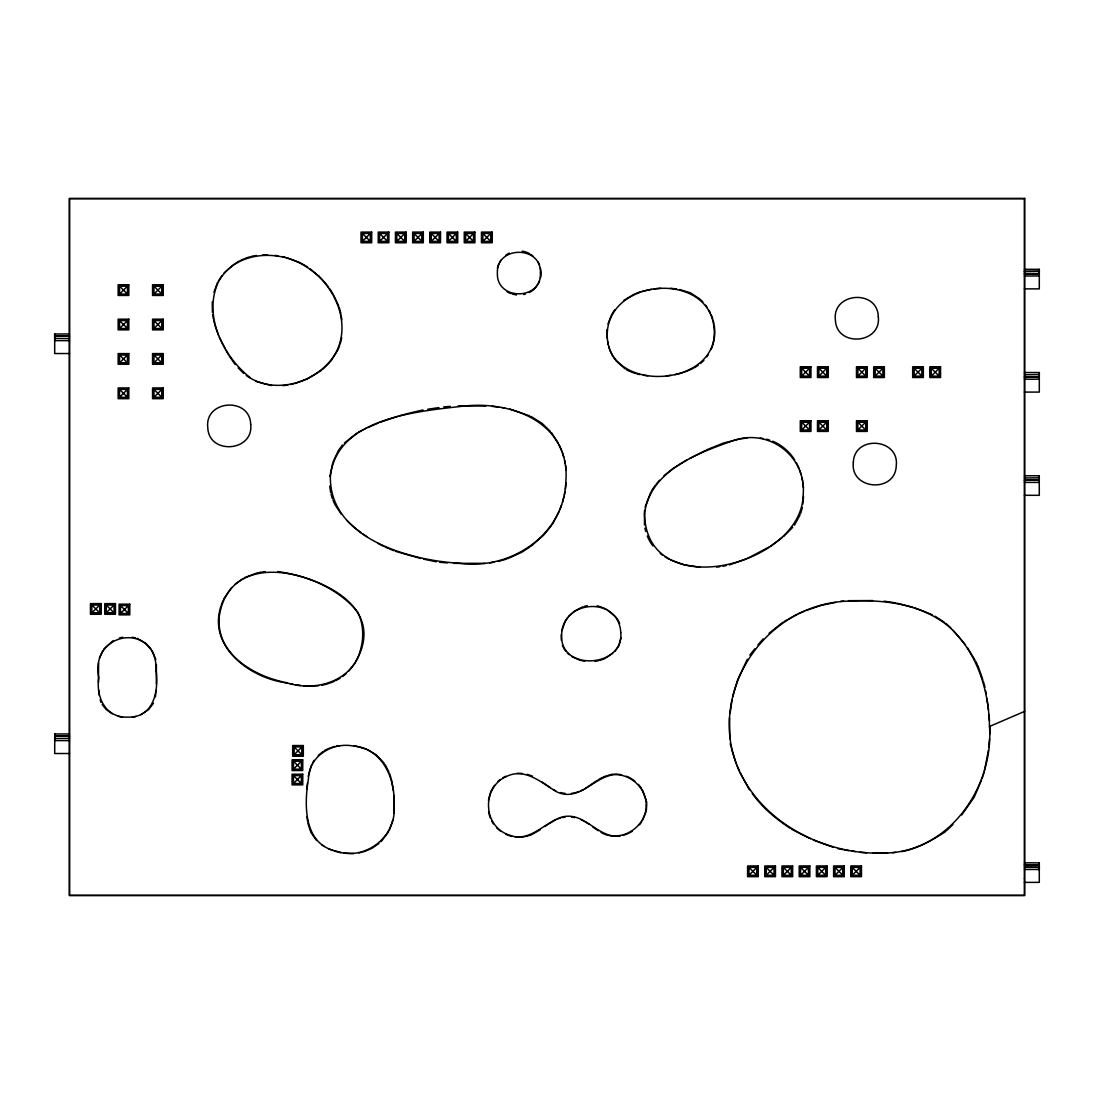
<?xml version="1.0" encoding="UTF-8"?>
<svg xmlns="http://www.w3.org/2000/svg" width="1094" height="1094" viewBox="0 0 1094 1094"><rect width="100%" height="100%" fill="white"/><g stroke="black" fill="none" stroke-linecap="round" stroke-linejoin="round"><path stroke-width="1.5" d="M69.551 733.965L54.7 733.965L54.7 740.611L69.551 740.611M1024.449 271.367L1039.245 271.367L1024.449 271.544M1024.449 862.838L1039.3 862.838L1039.3 869.484L1024.449 869.484M1024.449 475.753L1039.3 475.753L1039.245 482.413L1024.449 482.413M1024.449 374.763L1039.245 374.586L1039.245 379.194L1024.449 379.194M1039.245 271.367L1039.245 275.975L1024.449 275.975M1024.449 269.315L1039.3 269.315L1039.245 273.869L1024.449 273.869M1024.449 372.534L1039.3 372.534L1039.245 377.088L1024.449 377.088M803.543 496.444L802.791 504.279M607.006 329.54L607.238 338.429M156.333 683.982L156.415 664.564M98.597 662.937L98.474 682.355M394.045 813.334L393.949 795.516M729.493 717.691L729.78 738.737M212.263 301.876L212.4 312.214M155.471 696.878L155.895 690.423M566.145 482.851L565.434 489.032M561.304 634.602L561.359 640.373M646.404 810.162L646.663 801.957L642.287 789.704M988.484 750.019L984.45 770.655M988.785 746.805L989.55 738.751M306.826 789.225L307.523 782.812M644.475 510.378L644.475 524.97M730.163 712.891L731.982 700.051M488.444 800.357L490.262 793.027M620.954 637.638L618.903 645.747L614.883 651.313M329.923 476.122L332.617 463.473M564.449 494.885L564.942 491.958M308.221 776.384L311.653 764.665M497.455 268.153L497.633 267.36A20.649 20.567 69.8 0 1 499.014 263.49M645.05 507.165L650.848 492.026M561.837 630.705L565.051 621.734L567.786 617.536M645.98 811.748L642.287 820.801M562.521 502.078L564.066 496.334M800.74 513.332L802.367 507.425M220.947 606.199C207.874 645.515 247.873 676.27 282.621 682.218M392.978 819.762L389.286 830.264M732.652 696.905L737.671 679.812L747.284 659.313M213.932 292.248L217.583 282.375M982.18 778.436L984.108 772.227M607.949 324.029L611.546 314.949M559.95 509.613L561.591 505.045M99.417 658.068L102.822 650.643M333.014 462.051L338.552 450.277L342.449 445.012M221.33 604.832L223.176 600.305M981.564 779.94L974.262 797.088L961.722 814.989M800.138 514.741L794.449 525.216M559.28 511.103L552.566 524.067M538.467 283.387L539.492 281.117M490.7 791.673L494.447 785.328M355.618 661.938C387.221 607.129 321.909 577.55 277.685 571.56M223.791 598.801L231.696 587.492M312.446 763.243L314.033 760.385M218.403 280.967L222.055 275.579M388.671 831.672L381.013 841.765M153.502 703.182L148.538 709.637L140.825 714.697M612.161 313.691L614.787 309.684M537.715 284.536L535.663 287.476A20.718 20.649 43.9 0 1 529.25 292.577M706.806 356.863L708.351 354.579M651.614 490.591L655.279 485.216M330.908 361.102L337.786 350.08A49.271 48.368 64.2 0 0 339.632 345.554M354.853 663.361L349.027 670.854M551.608 525.38L543.39 535.417L531.192 546.084M749.828 655.101L754.86 648.769M757.869 644.968L763.215 638.869M639.443 824.794L641.481 822.223M792.699 527.335L783.495 536.566M656.318 483.972L659.463 480.252M103.67 649.234L113.338 640.537M568.743 616.469L574.514 611.067L582.856 606.787M329.814 362.319L322.867 369.157M344.378 443.029L356.917 433.06M952.929 824.466L946.351 830.879M224.051 272.994L233.788 264.379M118.836 294.765L128.135 285.479L118.836 285.479L118.836 294.765L128.135 294.765L128.135 285.479M118.836 329.171L128.135 319.886L118.836 319.886L118.836 329.171L128.135 329.171L128.135 319.886M153.242 294.765L162.541 285.479L153.242 285.479L153.242 294.765L162.541 294.765L162.541 285.479M118.836 363.577L128.135 354.292L118.836 354.292L118.836 363.577L128.135 363.577L128.135 354.292M153.242 329.171L162.541 319.886L153.242 319.886L153.242 329.171L162.541 329.171L162.541 319.886M118.836 397.984L128.135 388.698L118.836 388.698L118.836 397.984L128.135 397.984L128.135 388.698M153.242 363.577L162.541 354.292L153.242 354.292L153.242 363.577L162.541 363.577L162.541 354.292M153.242 397.984L162.541 388.698L153.242 388.698L153.242 397.984L162.541 397.984L162.541 388.698M361.717 242.061L371.003 232.776L361.717 232.776L361.717 242.061L371.003 242.061L371.003 232.776M378.921 242.061L388.206 232.776L378.921 232.776L378.921 242.061L388.206 242.061L388.206 232.776M396.124 242.061L405.409 232.776L396.124 232.776L396.124 242.061L405.409 242.061L405.409 232.776M413.327 242.061L422.612 232.776L413.327 232.776L413.327 242.061L422.612 242.061L422.612 232.776M430.53 242.061L439.815 232.776L430.53 232.776L430.53 242.061L439.815 242.061L439.815 232.776M447.733 242.061L457.018 232.776L447.733 232.776L447.733 242.061L457.018 242.061L457.018 232.776M91.144 613.584L100.429 604.298L91.144 604.298L91.144 613.584L100.429 613.584L100.429 604.298M464.936 242.061L474.222 232.776L464.936 232.776L464.936 242.061L474.222 242.061L474.222 232.776M105.475 613.584L114.761 604.298L105.475 604.298L105.475 613.584L114.761 613.584L114.761 604.298M482.139 242.061L491.425 232.776L482.139 232.776L482.139 242.061L491.425 242.061L491.425 232.776M119.807 614.158L129.092 604.873L119.807 604.873L119.807 614.158L129.092 614.158L129.092 604.873M293.356 755.53L302.641 746.231L302.641 755.53L293.356 755.53L293.356 746.231L302.641 746.231M292.782 769.848L302.067 760.562L302.067 769.848L292.782 769.848L292.782 760.562L302.067 760.562M292.782 784.179L302.067 774.894L302.067 784.179L292.782 784.179L292.782 774.894L302.067 774.894M800.972 376.815L810.257 367.529L800.972 367.529L800.972 376.815L810.257 376.815L810.257 367.529M818.175 376.815L827.461 367.529L818.175 367.529L818.175 376.815L827.461 376.815L827.461 367.529M800.972 430.721L810.257 421.436L800.972 421.436L800.972 430.721L810.257 430.721L810.257 421.436M857.176 376.815L866.462 367.529L857.176 367.529L857.176 376.815L866.462 376.815L866.462 367.529M818.175 430.721L827.461 421.436L818.175 421.436L818.175 430.721L827.461 430.721L827.461 421.436M874.379 376.815L883.665 367.529L874.379 367.529L874.379 376.815L883.665 376.815L883.665 367.529M857.176 430.721L866.462 421.436L857.176 421.436L857.176 430.721L866.462 430.721L866.462 421.436M913.367 376.815L922.652 367.529L913.367 367.529L913.367 376.815L922.652 376.815L922.652 367.529M930.57 376.815L939.855 367.529L930.57 367.529L930.57 376.815L939.855 376.815L939.855 367.529M748.282 875.979L757.568 866.694L748.282 866.694L748.282 875.979L757.568 875.979L757.568 866.694M765.485 875.979L774.771 866.694L765.485 866.694L765.485 875.979L774.771 875.979L774.771 866.694M782.689 875.979L791.974 866.694L782.689 866.694L782.689 875.979L791.974 875.979L791.974 866.694M799.892 875.979L809.177 866.694L799.892 866.694L799.892 875.979L809.177 875.979L809.177 866.694M817.095 875.979L826.38 866.694L817.095 866.694L817.095 875.979L826.38 875.979L826.38 866.694M834.298 875.979L843.583 866.694L834.298 866.694L834.298 875.979L843.583 875.979L843.583 866.694M851.501 875.979L860.787 866.694L851.501 866.694L851.501 875.979L860.787 875.979L860.787 866.694M664.044 475.658L672.892 468.547L686.69 460.109M318.258 755.38L323.386 751.304M700.557 363.468L703.866 360.487M769.068 633.289L782.989 622.144M378.866 843.542L371.878 848.383L363.605 851.816M342.641 676.571L345.95 673.863M235.21 584.1L243.169 578.466M612.654 653.323L604.503 658.725L599.895 660.42M782.21 537.551L770.477 546.179M596.859 780.596L584.948 788.788M544.976 826.476L547.232 824.876M321.636 370.223L307.318 379.003L294.97 383.556M529.865 547L521.688 552.279M623.621 300.549L634.643 293.93M548.395 824.097L555.998 819.584M694.389 367.844L698.191 365.314M540.422 829.621L531.192 834.9L525.858 836.527M945.312 831.782C931.869 840.37 917.442 848.794 901.552 851.638M235.183 263.531L239.367 260.987M769.082 547.014L747.626 558.296M598.131 779.858L601.919 777.629M784.398 621.351L787.215 619.765M788.624 618.972L797.143 614.336M689.658 458.523L705.37 450.454M335.653 680.646L339.974 678.348M521.359 552.47L507.876 558.583M358.34 432.171L363.427 429.614M692.953 368.541L684.106 372.288M324.74 750.388L329.923 747.94M244.564 577.618L257.897 572.668M240.858 260.304L243.825 258.95M580.668 790.921L583.581 789.608M364.699 428.971L366.285 428.274M706.724 449.784L723.544 443.029L739.161 439.132M367.748 427.631L378.045 423.146M989.482 726.471C988.826 689.179 976.682 651.094 948.019 625.877C920.97 604.011 883.829 599.362 850.147 601.071C777.971 602.097 720.973 668.995 730.3 740.31C741.062 811.598 815.55 855.713 883.856 853.046C948.43 852.787 993.967 787.598 989.482 726.471L1024.681 711.36M746.135 558.925L729.356 564.914M798.565 613.57L804.582 611.108M603.177 776.877L611.806 774.306L616.729 774.169A32.793 32.369 -80.8 0 1 621.611 774.826M329.65 683.148L334.217 681.412M636.134 293.37L640.605 291.688M379.509 422.503L397.888 416.294M806.087 610.493L821.403 605.31L835.666 602.397M245.316 258.28L250.061 256.789M331.482 747.462L334.6 746.491M579.218 791.577L574.637 792.904A31.726 31.37 79.1 0 1 571.506 793.382M557.448 818.914L560.497 818.025M498.344 561.4L506.549 559.102M399.419 415.775L410.373 412.903M584.319 606.404L587.259 605.652M321.814 685.336L328.132 683.723M119.369 637.993L122.555 637.214M674.971 374.695L682.574 372.822M642.164 291.319L651.313 289.322M358.832 852.951L362.005 852.199M411.946 412.534L422.968 409.949M290.703 384.473L293.548 383.871M723.011 566.268L726.184 565.584M595.081 661.419L598.281 660.762M251.634 256.283L256.461 255.449M489.579 562.931L493.968 562.166M336.2 746.217L339.427 745.684M259.387 572.449L265.363 571.547M427.768 409.238L438.954 407.597M524.518 836.719L516.833 837.115A32.068 32.068 0 0 1 515.165 836.951M716.584 567.157L719.797 566.719M318.586 685.76L304.009 685.952M282.963 385.662L287.872 385.088M740.624 438.844L747.065 438.092M840.424 601.427L843.652 601.071M887.603 853.211L873.026 853.238M892.43 852.718L895.644 852.39M666.328 375.803L670.868 375.365M654.212 288.857L660.749 288.31M485.107 563.301L453.942 563.369M443.754 406.886L450.208 406.407M458.277 405.86L485.736 406.011M848.506 600.674L872.752 600.565M262.765 254.916L267.633 254.861M1024.449 273.76L1039.245 273.76M1024.394 288.871L1039.3 288.871L1039.3 269.315M69.551 333.985L54.7 333.985L54.7 340.631L69.551 340.644M54.7 334.887L54.755 336.036L69.551 336.036M69.551 336.2L54.755 336.2L54.7 333.985L54.7 353.54L69.606 353.54M54.755 338.415L69.551 338.525M1024.449 376.979L1039.245 376.979M1024.394 392.09L1039.3 392.09L1039.3 372.534M1024.449 477.982L1039.245 477.804M1024.449 480.198L1039.245 480.198L1024.449 480.307M1024.394 495.308L1039.3 495.308L1039.245 475.753M54.755 736.002L69.551 736.002M54.755 736.18L69.551 736.18M54.755 738.505L69.551 738.395M69.606 753.52L54.7 753.52L54.755 733.965M1039.245 863.74L1039.3 869.88M1024.449 864.875L1039.245 864.875M1024.449 865.053L1039.245 865.053M1024.394 882.379L1039.3 882.379L1039.245 862.838M353.964 853.552L344.227 853.156M517.093 773.349L522.235 773.417M860.13 852.335L866.585 852.787M884.048 601.153L895.289 602.821M439.501 562.248L447.542 562.918M700.379 567.266L684.365 564.86L670.636 559.923M274.991 255.435L277.849 255.736M643.258 375.283L648.004 375.789M271.558 385.567L255.914 381.396M670.472 288.283L676.612 288.966M492.191 406.394L498.632 407.159M436.287 561.769L423.597 559.143M295.982 684.762L300.795 685.473M844.158 849.915L848.944 850.64M852.144 851.118L855.344 851.611M522.207 251.182L523.028 251.319A20.567 20.471 57 0 1 529.496 253.63M284.016 682.642L287.011 683.176M289.992 683.695L292.987 684.229M609.385 835.679L617.549 836.267A32.998 32.478 79.8 0 0 620.394 835.898M501.845 407.542L505.031 408.144M581.885 660.749L584.702 661.268M282.334 256.625L285.315 257.213M837.785 848.616L842.558 849.587M637.023 373.984L640.14 374.627M354.032 745.616L366.476 749.116M512.416 294.067L516.423 294.97M420.452 558.432L395.604 551.321M896.861 603.177L912.546 607.156M560.484 792.548L562.029 792.904A31.726 31.37 79.1 0 0 565.16 793.396M679.798 289.541L690.629 292.932L699.804 298.963A43.541 43.541 0 0 1 702.854 301.93M132.36 637.214L135.547 637.993M334.655 851.187L340.986 852.759M509.804 409.033L529.701 415.87M597.078 605.775L601.782 607.17M286.86 257.692L300.494 262.916L307.51 267.004M630.992 371.96L635.518 373.478M833.122 847.235L813.375 840.042M527.349 774.32L532.436 776.125M580.476 660.475L571.56 656.427M605.201 834.435L607.772 835.392M914.092 607.621L921.654 610.479M389.532 549.01L394.086 550.747M328.597 848.807L333.15 850.599M923.158 611.04L932.156 614.746M810.422 838.715L791.618 829.293M137.133 638.39L145.639 643.272L151.177 649.289M580.695 819.515L583.581 820.883M603.259 607.867L606.226 609.276M626.547 369.854L629.515 371.263M553.154 789.581L555.848 790.935M367.871 749.828L376.268 754.887L384.24 763.202M601.044 832.411L603.915 833.97M531.192 416.541L542.186 423.446L550.337 431.392M664.947 556.75L669.145 559.266M935.055 616.237L944.56 622.445M584.948 821.703L589.051 824.165M112.244 713.78L106.405 709.678L102.193 704.618M625.207 368.965L615.649 360.473M634.821 781.075L630.759 778.326A32.793 32.369 -80.8 0 0 626.315 776.22M550.364 787.694L542.009 781.978M592.893 827.078L598.268 830.715M607.58 610.192L615.115 616.428A20.485 20.307 81.9 0 1 619.628 623.293M250.444 377.854C223.231 356.576 202.677 315.646 218.417 281.855C236.14 249.418 282.772 248.694 309.875 269.261C336.022 287.366 351.967 325.219 334.873 354.497C317.219 382.859 274.389 395.754 246.232 375.447M321.595 844.636L324.289 846.482M790.292 828.363C775.892 818.927 762.409 807.659 752.316 793.601M310.135 268.905L318.887 276.139M660.284 553.496L662.458 555.109M496.512 827.734L500.218 830.948M945.872 623.402L950.741 627.724M243.702 373.396L238.15 367.899M346.716 520.306L351.42 524.778A143.957 143.957 0 0 0 356.37 528.949M567.43 653.009L569.195 654.691M930.57 367.529L939.855 376.815M913.367 367.529L922.652 376.815M874.379 367.529L883.665 376.815M857.176 367.529L866.462 376.815M818.175 367.529L827.461 376.815M857.176 421.436L866.462 430.721M800.972 367.529L810.257 376.815M818.175 421.436L827.461 430.721M800.972 421.436L810.257 430.721M482.139 232.776L491.425 242.061M464.936 232.776L474.222 242.061M447.733 232.776L457.018 242.061M430.53 232.776L439.815 242.061M413.327 232.776L422.612 242.061M396.124 232.776L405.409 242.061M378.921 232.776L388.206 242.061M361.717 232.776L371.003 242.061M851.501 866.694L860.787 875.979M834.298 866.694L843.583 875.979M817.095 866.694L826.38 875.979M799.892 866.694L809.177 875.979M782.689 866.694L791.974 875.979M765.485 866.694L774.771 875.979M748.282 866.694L757.568 875.979M153.242 285.479L162.541 294.765M118.836 285.479L128.135 294.765M153.242 319.886L162.541 329.171M118.836 319.886L128.135 329.171M153.242 354.292L162.541 363.577M118.836 354.292L128.135 363.577M153.242 388.698L162.541 397.984M118.836 388.698L128.135 397.984M293.356 746.231L302.641 755.53M292.782 760.562L302.067 769.848M292.782 774.894L302.067 784.179M119.807 604.873L129.092 614.158M105.475 604.298L114.761 613.584M91.144 604.298L100.429 613.584M952.901 630.144L965.537 644.886M316.576 840.479L310.915 832.438L307.824 823.167M638.431 784.412L641.481 788.282M341.328 514.248L335.065 504.758A49.271 49.271 0 0 1 333.055 500.3M564.135 648.961L565.748 651.094M235.237 364.63L229.22 355.947M749.472 789.854L740.077 772.802M551.417 432.595L558.35 443.576M613.31 357L614.869 359.311M385.088 764.583L388.808 771.817M967.397 647.552L974.932 659.997M225.337 348.863L219.415 337.376M226.102 350.285L228.386 354.552M333.711 295.339L338.566 305.623M152.162 650.588L155.868 659.682M975.766 661.378L977.229 664.318M610.11 350.818L612.517 355.851M562.357 645.228L563.547 647.716M796.377 462.748L799.153 468.642M736.795 765.28L739.325 771.27M559.143 444.998L561.673 450.988M218.54 335.379L214.916 325.192M977.954 665.781L982.781 679.511M799.673 470.174L801.218 474.81M100.169 699.818L101.045 702.43M608.633 346.278L609.618 349.301M389.478 773.294L390.955 777.957M731.38 748.364L736.166 763.79M562.302 452.478L563.725 457.142M983.232 681.083L985.01 687.319M339.167 307.127L340.89 313.404M644.913 528.197L645.733 531.356M213.754 320.46L214.52 323.619M801.916 477.982L802.613 481.155M564.531 460.287L565.201 463.459M391.447 779.502L393.348 790.702M607.676 341.601L608.319 344.719M730.245 743.578L730.901 746.819M985.557 690.519L986.104 693.705M212.715 314.908L213.371 318.887M341.123 315.017L341.82 319.845M986.925 698.492L988.484 709.705M306.949 816.726L307.605 821.553M802.832 482.823L803.461 487.787M565.53 465.046L566.104 469.887M988.976 714.532L989.523 720.96M98.966 690.41L99.267 695.251M989.961 727.414L990.002 733.91M136.176 716.406A31.958 31.958 0 0 1 132.36 717.24M122.542 717.24A31.958 31.958 0 0 1 118.193 716.255M332.48 498.768A49.271 49.271 0 0 1 331.072 494.078M330.716 492.491A49.271 49.271 0 0 1 329.786 486.037M388.055 548.354A143.957 143.957 0 0 1 385.102 547M383.652 546.303A143.957 143.957 0 0 1 377.895 543.335M366.805 536.621A143.957 143.957 0 0 1 362.811 533.858M361.499 532.901A143.957 143.957 0 0 1 357.642 529.961M493.408 823.878A32.068 32.068 0 0 1 491.753 821.061M490.399 818.066A32.068 32.068 0 0 1 488.621 811.762M497.688 781.622A32.068 32.068 0 0 1 500.218 779.543M502.966 777.738A32.068 32.068 0 0 1 505.879 776.207M511.992 836.377A32.068 32.068 0 0 1 505.92 834.298M341.684 337.663A49.271 48.368 64.2 0 1 340.152 344.008M318.887 276.153A81.927 79.575 68.1 0 1 328.487 287.134M329.431 288.447A81.927 79.575 68.1 0 1 332.959 293.917M510.857 293.575A20.567 20.54 59.3 0 1 507.137 291.783M499.643 262.259A20.649 20.567 69.8 0 1 501.148 259.962M525.394 294.067A20.649 20.595 48 0 1 523.807 294.532M562.029 817.587A31.712 31.384 -81.9 0 1 565.16 817.095M571.506 817.109A31.712 31.384 -81.9 0 1 574.637 817.587M505.811 255.285A20.745 20.663 66 0 1 509.298 253.111M540.368 268.153A20.608 20.526 51.4 0 1 540.491 277.972M632.168 831.317A32.998 32.478 79.8 0 1 629.31 832.944M627.833 833.642A32.998 32.478 79.8 0 1 623.197 835.283M652.899 545.906A43.514 43.473 36.6 0 1 647.251 536.005M538.029 262.027A20.485 20.389 55.8 0 1 539.438 264.994M530.672 254.341A20.567 20.471 57 0 1 532.86 255.982M714.232 325.328A43.541 43.541 0 0 1 714.3 338.347M714.04 339.919A43.541 43.541 0 0 1 711.291 349.082M711.114 314.621A43.541 43.541 0 0 1 712.782 319.106M713.233 320.638A43.541 43.541 0 0 1 713.958 323.756M760.056 438.092A43.541 43.541 0 0 1 763.284 438.516M766.484 439.173A43.541 43.541 0 0 1 769.629 440.075M772.692 441.21A43.541 43.541 0 0 1 778.531 444.137A49.271 49.271 0 0 1 794.723 459.945M705.589 305.185A43.541 43.541 0 0 1 707.244 307.482M708.953 310.272A43.541 43.541 0 0 1 710.444 313.185M250.69 424.294C253.986 451.822 208.653 455.227 207.778 427.522C204.441 399.953 249.87 396.534 250.69 424.294M853.347 462.434C849.997 490.016 895.439 493.435 896.259 465.675C899.541 438.147 854.209 434.728 853.347 462.434M878.304 316.658C881.586 344.186 836.254 347.591 835.392 319.886C832.055 292.303 877.484 288.898 878.304 316.658M1024.394 878.591L1024.394 895.289L69.606 895.289L69.606 198.711L1024.394 198.711L1024.394 878.591M156.168 670.868C158.671 691.627 153.721 718.033 127.451 717.117C105.462 717.883 95.78 697.083 98.775 677.719C89.448 630.349 157.495 621.283 156.168 670.868M607.443 330.374C601.331 395.413 722.04 389.149 713.944 326.997C707.804 271.886 612.886 277.944 607.443 330.374M644.557 513.633C645.747 604.996 802.49 566.118 803.187 494.57C806.497 455.883 768.357 427.357 732.105 441.046C696.782 453.408 649.932 471.09 644.557 513.633M393.922 804.487C397.901 835.201 366.367 861.279 337.061 851.364C303.052 844.623 304.105 804.569 308.522 778.053C309.342 755.872 332.48 742.019 353.13 745.999C382.066 748.105 395.713 778.586 393.922 804.487M330.374 476.724C329.444 538.248 409.881 560.497 458.933 563.205C509.161 570.617 563.396 536.156 565.735 482.837C571.273 424.349 514.467 400.828 464.745 405.983C419.699 411.248 336.323 417.019 330.374 476.724M620.763 632.469C624.359 667.395 560.853 671.771 561.619 636.106C561.003 599.184 618.766 595.492 620.763 632.469M219.292 616.455C215.409 654.13 254.41 676.502 286.382 682.615C315.345 692.475 353.882 681.124 360.883 648.209A54.509 54.509 0 0 0 361.841 624.455A43.035 43.035 0 0 0 357.67 612.284C327.749 572.463 229.863 545.127 219.292 616.455M540.422 272.912C541.858 300.631 496.17 300.905 497.387 273.035C496.211 245.507 541.489 245.343 540.422 272.912M646.363 805.239C646.404 823.044 628.941 838.154 611.327 835.625C593.946 831.932 581.57 811.734 561.919 817.081C544.197 822.36 529.674 843.324 509.079 835.009C497.606 831.399 489.401 820.404 488.69 808.48C487.281 795.625 493.873 781.827 506.084 776.672C524.874 767.017 541.653 782.948 556.737 791.851C579.3 802.586 594.329 775.933 615.088 774.62C631.511 774.415 646.322 788.774 646.363 805.239M1024.681 198.424L69.319 198.424L69.319 895.576L1024.681 895.576L1024.681 198.424M371.7 232.092L361.034 232.092L361.034 242.759L371.7 242.759L371.7 232.092M388.903 232.092L378.237 232.092L378.237 242.759L388.903 242.759L388.903 232.092M406.106 232.092L395.44 232.092L395.44 242.759L406.106 242.759L406.106 232.092M423.31 232.092L412.643 232.092L412.643 242.759L423.31 242.759L423.31 232.092M440.513 232.092L429.846 232.092L429.846 242.759L440.513 242.759L440.513 232.092M457.716 232.092L447.049 232.092L447.049 242.759L457.716 242.759L457.716 232.092M474.919 232.092L464.253 232.092L464.253 242.759L474.919 242.759L474.919 232.092M492.122 232.092L481.456 232.092L481.456 242.759L492.122 242.759L492.122 232.092M370.319 233.46L362.415 233.46L362.415 241.377L370.319 241.377L370.319 233.46M387.522 233.46L379.618 233.46L379.618 241.377L387.522 241.377L387.522 233.46M404.725 233.46L396.821 233.46L396.821 241.377L404.725 241.377L404.725 233.46M421.928 233.46L414.024 233.46L414.024 241.377L421.928 241.377L421.928 233.46M439.132 233.46L431.227 233.46L431.227 241.377L439.132 241.377L439.132 233.46M456.335 233.46L448.431 233.46L448.431 241.377L456.335 241.377L456.335 233.46M473.538 233.46L465.634 233.46L465.634 241.377L473.538 241.377L473.538 233.46M490.741 233.46L482.837 233.46L482.837 241.377L490.741 241.377L490.741 233.46M128.819 284.782L118.152 284.782L118.152 295.448L128.819 295.448L128.819 284.782M163.225 284.782L152.558 284.782L152.558 295.448L163.225 295.448L163.225 284.782M127.437 286.163L119.533 286.163L119.533 294.067L127.437 294.067L127.437 286.163M161.844 286.163L153.939 286.163L153.939 294.067L161.844 294.067L161.844 286.163M128.819 319.188L118.152 319.188L118.152 329.855L128.819 329.855L128.819 319.188M163.225 319.188L152.558 319.188L152.558 329.855L163.225 329.855L163.225 319.188M127.437 320.569L119.533 320.569L119.533 328.473L127.437 328.473L127.437 320.569M161.844 320.569L153.939 320.569L153.939 328.473L161.844 328.473L161.844 320.569M128.819 353.594L118.152 353.594L118.152 364.261L128.819 364.261L128.819 353.594M163.225 353.594L152.558 353.594L152.558 364.261L163.225 364.261L163.225 353.594M127.437 354.976L119.533 354.976L119.533 362.88L127.437 362.88L127.437 354.976M161.844 354.976L153.939 354.976L153.939 362.88L161.844 362.88L161.844 354.976M810.955 366.846L800.288 366.846L800.288 377.512L810.955 377.512L810.955 366.846M828.158 366.846L817.491 366.846L817.491 377.512L828.158 377.512L828.158 366.846M867.145 366.846L856.479 366.846L856.479 377.512L867.145 377.512L867.145 366.846M884.349 366.846L873.682 366.846L873.682 377.512L884.349 377.512L884.349 366.846M923.35 366.846L912.683 366.846L912.683 377.512L923.35 377.512L923.35 366.846M940.553 366.846L929.886 366.846L929.886 377.512L940.553 377.512L940.553 366.846M809.574 368.227L801.67 368.227L801.67 376.131L809.574 376.131L809.574 368.227M826.777 368.227L818.873 368.227L818.873 376.131L826.777 376.131L826.777 368.227M865.778 368.227L857.86 368.227L857.86 376.131L865.778 376.131L865.778 368.227M882.981 368.227L875.063 368.227L875.063 376.131L882.981 376.131L882.981 368.227M921.969 368.227L914.064 368.227L914.064 376.131L921.969 376.131L921.969 368.227M939.172 368.227L931.267 368.227L931.267 376.131L939.172 376.131L939.172 368.227M128.819 388.001L118.152 388.001L118.152 398.667L128.819 398.667L128.819 388.001M163.225 388.001L152.558 388.001L152.558 398.667L163.225 398.667L163.225 388.001M127.437 389.382L119.533 389.382L119.533 397.286L127.437 397.286L127.437 389.382M161.844 389.382L153.939 389.382L153.939 397.286L161.844 397.286L161.844 389.382M810.955 420.752L800.288 420.752L800.288 431.419L810.955 431.419L810.955 420.752M828.158 420.752L817.491 420.752L817.491 431.419L828.158 431.419L828.158 420.752M867.145 420.752L856.479 420.752L856.479 431.419L867.145 431.419L867.145 420.752M809.574 422.134L801.67 422.134L801.67 430.038L809.574 430.038L809.574 422.134M826.777 422.134L818.873 422.134L818.873 430.038L826.777 430.038L826.777 422.134M865.778 422.134L857.86 422.134L857.86 430.038L865.778 430.038L865.778 422.134M101.113 603.614L90.446 603.614L90.446 614.281L101.113 614.281L101.113 603.614M115.458 603.614L104.792 603.614L104.792 614.281L115.458 614.281L115.458 603.614M129.776 604.189L119.109 604.189L119.109 614.855L129.776 614.855L129.776 604.189M99.745 604.996L91.828 604.996L91.828 612.9L99.745 612.9L99.745 604.996M114.077 604.996L106.173 604.996L106.173 612.9L114.077 612.9L114.077 604.996M128.395 605.57L120.49 605.57L120.49 613.474L128.395 613.474L128.395 605.57M303.325 745.547L292.659 745.547L292.659 756.214L303.325 756.214L303.325 745.547M301.944 746.928L294.04 746.928L294.04 754.833L301.944 754.833L301.944 746.928M302.751 759.879L292.084 759.879L292.084 770.545L302.751 770.545L302.751 759.879M301.37 761.246L293.465 761.246L293.465 769.164L301.37 769.164L301.37 761.246M302.751 774.21L292.084 774.21L292.084 784.877L302.751 784.877L302.751 774.21M301.37 775.591L293.465 775.591L293.465 783.495L301.37 783.495L301.37 775.591M758.251 865.997L747.585 865.997L747.585 876.663L758.251 876.663L758.251 865.997M775.455 865.997L764.788 865.997L764.788 876.663L775.455 876.663L775.455 865.997M792.658 865.997L781.991 865.997L781.991 876.663L792.658 876.663L792.658 865.997M809.861 865.997L799.194 865.997L799.194 876.663L809.861 876.663L809.861 865.997M827.064 865.997L816.397 865.997L816.397 876.663L827.064 876.663L827.064 865.997M844.267 865.997L833.601 865.997L833.601 876.663L844.267 876.663L844.267 865.997M861.47 865.997L850.804 865.997L850.804 876.663L861.47 876.663L861.47 865.997M1039.245 867.269L1024.449 867.269L1039.245 867.378M756.87 867.378L748.966 867.378L748.966 875.282L756.87 875.282L756.87 867.378M774.073 867.378L766.169 867.378L766.169 875.282L774.073 875.282L774.073 867.378M791.277 867.378L783.372 867.378L783.372 875.282L791.277 875.282L791.277 867.378M808.48 867.378L800.576 867.378L800.576 875.282L808.48 875.282L808.48 867.378M825.683 867.378L817.779 867.378L817.779 875.282L825.683 875.282L825.683 867.378M842.886 867.378L834.982 867.378L834.982 875.282L842.886 875.282L842.886 867.378M860.089 867.378L852.185 867.378L852.185 875.282L860.089 875.282L860.089 867.378"/></g></svg>
